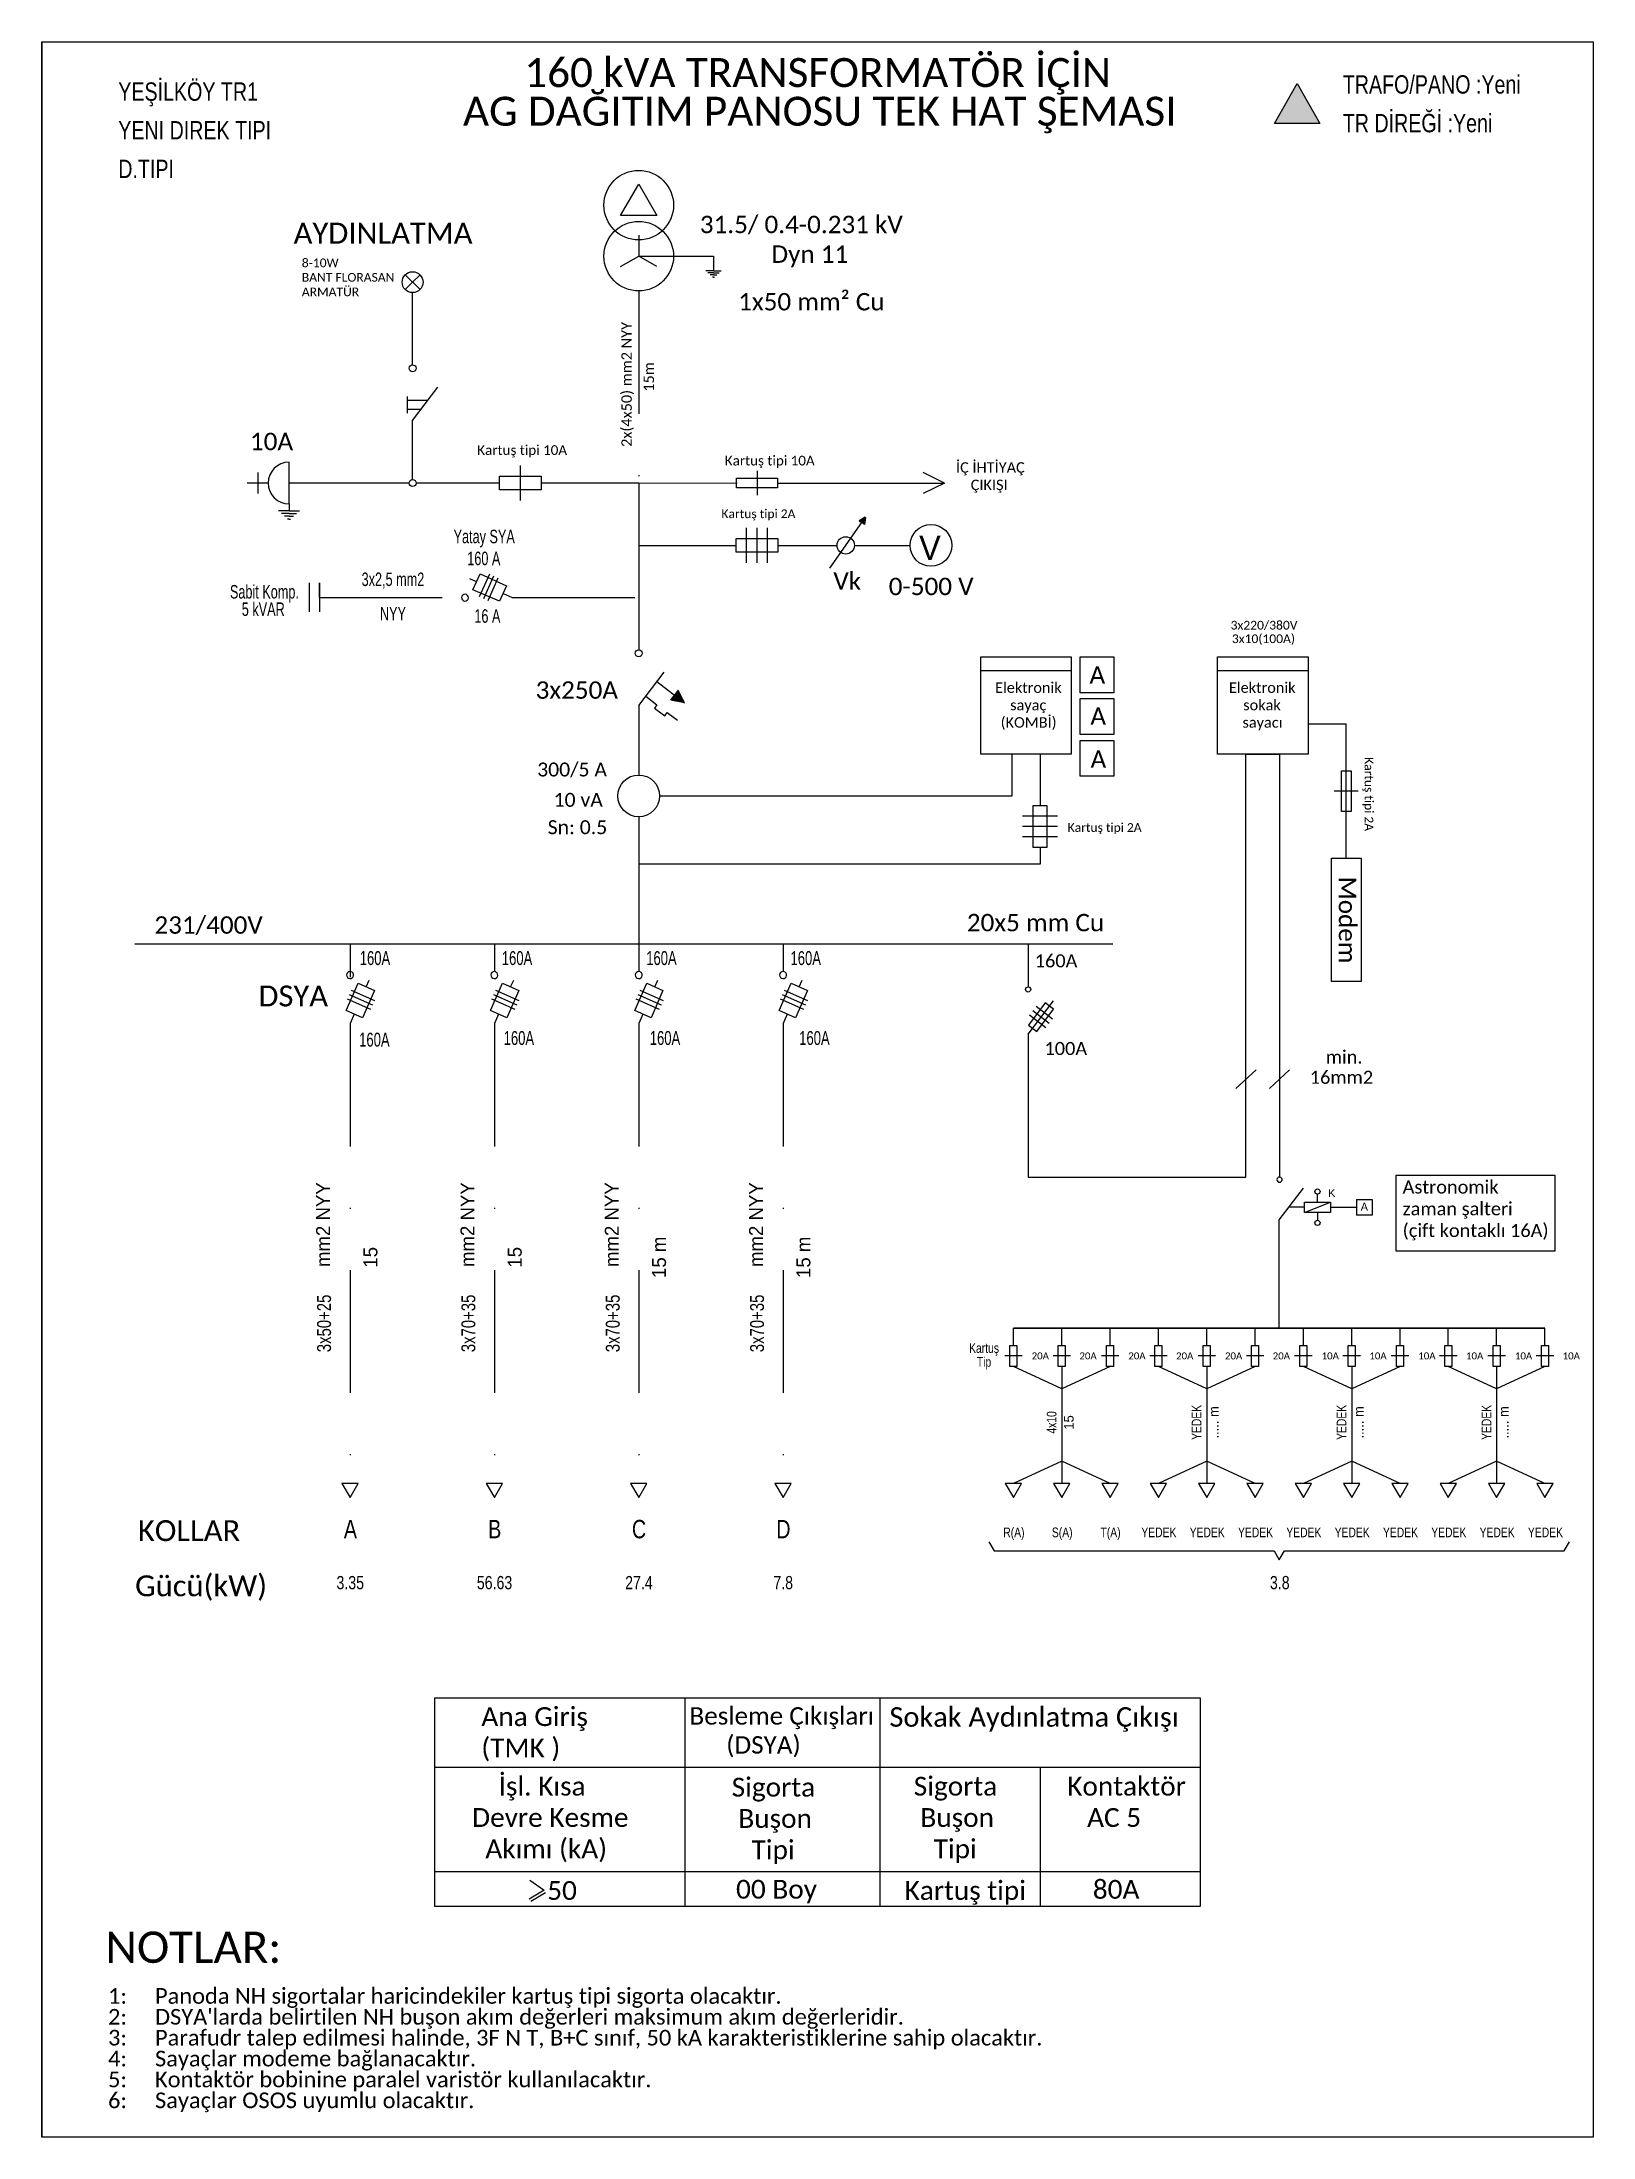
# Model space of a CAD drawing. Header units: millimetres. Extents: x -232 to -72, y 22 to 238.
import ezdxf
from ezdxf.enums import TextEntityAlignment as Align

# ---------------------------------------------------------------- set-up
doc = ezdxf.new("R2010")
doc.units = ezdxf.units.MM
doc.linetypes.add('DASHDOT', pattern=[25.4, 12.7, -6.35, 0, -6.35])
doc.styles.get("Standard").update_dxf_attribs({"font": 'T_ROMANS'})

msp = doc.modelspace()

# ---------------------------------------------------------------- hatches: boundary and pattern name
h = msp.add_hatch(color=5)
h.dxf.hatch_style = 1
h.paths.add_polyline_path([(-102.44, 233.97), (-104.79, 229.85), (-100.09, 229.85)])

# ---------------------------------------------------------------- linework, layer by layer
at = {"lineweight": 25}
for p, q in [((-232.33, 238.28), (-71.83, 238.28)), ((-232.33, 238.28), (-232.33, 21.5)), ((-71.83, 238.28), (-71.83, 21.5)), ((-172.45, 220.31), (-170.58, 223.55)), ((-170.58, 223.55), (-168.71, 220.31)), ((-168.71, 220.31), (-172.45, 220.31)), ((-170.58, 218.27), (-170.58, 216.11)), ((-172.45, 215.03), (-170.58, 216.11)), ((-170.58, 216.11), (-162.84, 216.11)), ((-168.71, 215.03), (-170.58, 216.11)), ((-162.84, 216.11), (-162.84, 214.6)), ((-193.21, 212.65), (-194.74, 214.18)), ((-193.98, 213.42), (-194.74, 212.65)), ((-193.98, 213.42), (-193.21, 214.18)), ((-162.84, 214.6), (-163.65, 214.6)), ((-162.84, 214.38), (-163.42, 214.38)), ((-162.84, 214.17), (-163.19, 214.17)), ((-162.84, 213.95), (-162.96, 213.95)), ((-162.84, 214.6), (-162.04, 214.6)), ((-162.84, 214.6), (-162.04, 214.6)), ((-162.84, 214.38), (-162.27, 214.38)), ((-162.84, 214.17), (-162.5, 214.17)), ((-162.84, 213.95), (-162.73, 213.95)), ((-193.98, 204.88), (-193.98, 212.34)), ((-193.98, 199.12), (-191.36, 202.56)), ((-194.54, 201.59), (-194.54, 199.86)), ((-192.4, 201.19), (-194.54, 201.19)), ((-193.12, 200.24), (-194.54, 200.24)), ((-193.98, 193), (-193.98, 199.12)), ((-210, 193.72), (-210, 191.56)), ((-206.76, 190.48), (-206.76, 194.8)), ((-184.98, 191.92), (-184.98, 193.36)), ((-184.98, 193.36), (-180.66, 193.36)), ((-182.82, 190.84), (-182.82, 194.44)), ((-182.82, 191.92), (-182.82, 193.36)), ((-180.66, 193.36), (-180.66, 191.92)), ((-208.92, 192.64), (-211.08, 192.64)), ((-194.34, 192.64), (-206.76, 192.64)), ((-184.98, 192.64), (-193.62, 192.64)), ((-180.66, 191.92), (-184.98, 191.92)), ((-170.58, 192.64), (-180.66, 192.64)), ((-170.58, 192.64), (-170.58, 186.19)), ((-206.76, 189.77), (-207.84, 189.77)), ((-206.76, 189.48), (-207.53, 189.48)), ((-206.76, 189.2), (-207.22, 189.2)), ((-206.76, 188.91), (-206.91, 188.91)), ((-206.76, 190.48), (-206.76, 189.77)), ((-206.76, 189.77), (-205.68, 189.77)), ((-206.76, 189.77), (-205.68, 189.77)), ((-206.76, 189.48), (-205.99, 189.48)), ((-206.76, 189.2), (-206.3, 189.2)), ((-206.76, 188.91), (-206.6, 188.91)), ((-147.15, 189.1), (-147.78, 188.74)), ((-147.78, 188.74), (-147.5, 188.55)), ((-147.1, 189.06), (-147.23, 188.35)), ((-160.5, 185.47), (-160.5, 186.91)), ((-160.5, 186.91), (-156.18, 186.91)), ((-159.42, 184.39), (-159.42, 187.99)), ((-158.34, 184.39), (-158.34, 187.99)), ((-158.34, 185.47), (-158.34, 186.91)), ((-157.26, 184.39), (-157.26, 187.99)), ((-156.18, 186.91), (-156.18, 185.47)), ((-150.81, 183.83), (-147.5, 188.55)), ((-147.23, 188.35), (-147.5, 188.55)), ((-170.58, 186.19), (-160.5, 186.19)), ((-156.18, 185.47), (-160.5, 185.47)), ((-156.18, 186.19), (-150.06, 186.19)), ((-148.26, 186.19), (-142.5, 186.19)), ((-135.18, 174.67), (-125.82, 174.67)), ((-135.18, 164.59), (-135.18, 174.67)), ((-125.82, 174.67), (-125.82, 164.59)), ((-110.69, 174.67), (-101.33, 174.67)), ((-110.69, 164.59), (-110.69, 174.67)), ((-101.33, 174.67), (-101.33, 164.59)), ((-170.58, 169.63), (-167.96, 173.06)), ((-168.71, 172.09), (-165.84, 169.9)), ((-135.18, 173.23), (-125.82, 173.23)), ((-110.69, 173.23), (-101.33, 173.23)), ((-169.85, 170.58), (-168.69, 169.7)), ((-168.69, 169.7), (-168.94, 169.36)), ((-168.94, 169.36), (-167.88, 168.57)), ((-167.27, 170.18), (-166.88, 170.7)), ((-165.84, 169.9), (-167.27, 170.18)), ((-166.49, 171.21), (-166.88, 170.7)), ((-165.84, 169.9), (-166.49, 171.21)), ((-167.88, 168.57), (-167.63, 168.89)), ((-167.63, 168.89), (-166.57, 168.09)), ((-125.82, 164.59), (-135.18, 164.59)), ((-131.94, 160.27), (-131.94, 164.59)), ((-129.06, 164.59), (-129.06, 159.26)), ((-101.33, 164.59), (-110.69, 164.59)), ((-129.78, 154.94), (-129.78, 159.26)), ((-129.78, 159.26), (-128.34, 159.26)), ((-128.34, 159.26), (-128.34, 154.94)), ((-127.26, 158.18), (-130.86, 158.18)), ((-127.26, 157.1), (-130.86, 157.1)), ((-128.34, 157.1), (-129.78, 157.1)), ((-127.26, 156.02), (-130.86, 156.02)), ((-128.34, 154.94), (-129.78, 154.94)), ((-129.06, 154.94), (-129.06, 153.19)), ((-129.06, 153.19), (-170.58, 153.19)), ((-200.44, 144.97), (-200.44, 142.09)), ((-200.44, 144.39), (-200.44, 141.51)), ((-185.51, 144.97), (-185.51, 142.09)), ((-170.58, 144.97), (-170.58, 142.09)), ((-155.65, 144.97), (-155.65, 142.09)), ((-130.29, 144.97), (-130.29, 140.51)), ((-198.77, 140.51), (-198.46, 141.2)), ((-183.84, 140.51), (-183.52, 141.2)), ((-168.9, 140.51), (-168.59, 141.2)), ((-153.97, 140.51), (-153.66, 141.2)), ((-200.74, 139.27), (-198.33, 138.2)), ((-200.54, 139.73), (-198.13, 138.65)), ((-200.34, 140.18), (-197.93, 139.1)), ((-185.81, 139.27), (-183.4, 138.2)), ((-185.61, 139.73), (-183.2, 138.65)), ((-185.41, 140.18), (-183, 139.1)), ((-170.88, 139.27), (-168.47, 138.2)), ((-170.68, 139.73), (-168.27, 138.65)), ((-170.48, 140.18), (-168.06, 139.1)), ((-155.95, 139.27), (-153.53, 138.2)), ((-155.74, 139.73), (-153.33, 138.65)), ((-155.54, 140.18), (-153.13, 139.1)), ((-130.3, 135.61), (-127.68, 139.05)), ((-128.51, 138.85), (-130.26, 136.56)), ((-127.65, 138.19), (-128.51, 138.85)), ((-200.01, 137.68), (-200.44, 136.71)), ((-185.08, 137.68), (-185.51, 136.71)), ((-170.14, 137.68), (-170.58, 136.71)), ((-155.21, 137.68), (-155.65, 136.71)), ((-128.44, 136.26), (-130.16, 137.57)), ((-128.1, 136.72), (-129.81, 138.03)), ((-127.75, 137.18), (-129.46, 138.49)), ((-129.4, 135.9), (-127.65, 138.19)), ((-130.26, 136.56), (-129.4, 135.9)), ((-104.31, 116.42), (-101.81, 119.67)), ((-101.7, 117.71), (-103.32, 117.71)), ((-101.7, 118.25), (-99, 118.25)), ((-101.7, 117.17), (-101.7, 118.25)), ((-101.7, 117.17), (-99, 118.25)), ((-99, 117.17), (-101.7, 117.17)), ((-100.35, 118.25), (-100.35, 119.06)), ((-100.35, 117.17), (-100.35, 116.36)), ((-99, 118.25), (-99, 117.17)), ((-99, 117.71), (-96.3, 117.71)), ((-96.3, 118.52), (-94.68, 118.52)), ((-96.3, 118.52), (-96.3, 116.9)), ((-94.68, 118.52), (-94.68, 116.9)), ((-104.31, 105.19, 0.31), (-104.31, 116.42)), ((-94.68, 116.9), (-96.3, 116.9)), ((-131.81, 103.4, 0.31), (-131.81, 105.19, 0.31)), ((-126.81, 105.19, 0.31), (-131.81, 105.19, 0.31)), ((-121.81, 105.19, 0.31), (-126.81, 105.19, 0.31)), ((-126.81, 103.4, 0.31), (-126.81, 105.19, 0.31)), ((-116.81, 105.19, 0.31), (-121.81, 105.19, 0.31)), ((-121.81, 103.4, 0.31), (-121.81, 105.19, 0.31)), ((-111.81, 105.19, 0.31), (-116.81, 105.19, 0.31)), ((-116.81, 103.4, 0.31), (-116.81, 105.19, 0.31)), ((-111.81, 103.4, 0.31), (-111.81, 105.19, 0.31)), ((-106.81, 105.19, 0.31), (-111.81, 105.19, 0.31)), ((-101.81, 105.19, 0.31), (-106.81, 105.19, 0.31)), ((-106.81, 103.4, 0.31), (-106.81, 105.19, 0.31)), ((-96.81, 105.19, 0.31), (-101.81, 105.19, 0.31)), ((-101.81, 103.4, 0.31), (-101.81, 105.19, 0.31)), ((-91.81, 105.19, 0.31), (-96.81, 105.19, 0.31)), ((-96.81, 103.4, 0.31), (-96.81, 105.19, 0.31)), ((-91.81, 103.4, 0.31), (-91.81, 105.19, 0.31)), ((-86.81, 105.19, 0.31), (-91.81, 105.19, 0.31)), ((-81.81, 105.19, 0.31), (-86.81, 105.19, 0.31)), ((-86.81, 103.4, 0.31), (-86.81, 105.19, 0.31)), ((-76.81, 105.19, 0.31), (-81.81, 105.19, 0.31)), ((-81.81, 103.4, 0.31), (-81.81, 105.19, 0.31)), ((-76.81, 103.4, 0.31), (-76.81, 105.19, 0.31)), ((-130.91, 102.32, 0.31), (-132.71, 102.32, 0.31)), ((-132.17, 101.24, 0.31), (-132.17, 103.4, 0.31)), ((-132.17, 103.4, 0.31), (-131.45, 103.4, 0.31)), ((-131.45, 102.32, 0.31), (-132.17, 102.32, 0.31)), ((-131.45, 103.4, 0.31), (-131.45, 101.24, 0.31)), ((-125.91, 102.32, 0.31), (-127.71, 102.32, 0.31)), ((-127.17, 101.24, 0.31), (-127.17, 103.4, 0.31)), ((-127.17, 103.4, 0.31), (-126.45, 103.4, 0.31)), ((-126.45, 102.32, 0.31), (-127.17, 102.32, 0.31)), ((-126.45, 103.4, 0.31), (-126.45, 101.24, 0.31)), ((-120.91, 102.32, 0.31), (-122.71, 102.32, 0.31)), ((-122.17, 101.24, 0.31), (-122.17, 103.4, 0.31)), ((-122.17, 103.4, 0.31), (-121.45, 103.4, 0.31)), ((-121.45, 102.32, 0.31), (-122.17, 102.32, 0.31)), ((-121.45, 103.4, 0.31), (-121.45, 101.24, 0.31)), ((-115.91, 102.32, 0.31), (-117.71, 102.32, 0.31)), ((-117.17, 101.24, 0.31), (-117.17, 103.4, 0.31)), ((-117.17, 103.4, 0.31), (-116.45, 103.4, 0.31)), ((-116.45, 102.32, 0.31), (-117.17, 102.32, 0.31)), ((-116.45, 103.4, 0.31), (-116.45, 101.24, 0.31)), ((-110.91, 102.32, 0.31), (-112.71, 102.32, 0.31)), ((-112.17, 101.24, 0.31), (-112.17, 103.4, 0.31)), ((-112.17, 103.4, 0.31), (-111.45, 103.4, 0.31)), ((-111.45, 102.32, 0.31), (-112.17, 102.32, 0.31)), ((-111.45, 103.4, 0.31), (-111.45, 101.24, 0.31)), ((-105.91, 102.32, 0.31), (-107.71, 102.32, 0.31)), ((-107.17, 101.24, 0.31), (-107.17, 103.4, 0.31)), ((-107.17, 103.4, 0.31), (-106.45, 103.4, 0.31)), ((-106.45, 102.32, 0.31), (-107.17, 102.32, 0.31)), ((-106.45, 103.4, 0.31), (-106.45, 101.24, 0.31)), ((-100.91, 102.32, 0.31), (-102.71, 102.32, 0.31)), ((-102.17, 101.24, 0.31), (-102.17, 103.4, 0.31)), ((-102.17, 103.4, 0.31), (-101.45, 103.4, 0.31)), ((-101.45, 102.32, 0.31), (-102.17, 102.32, 0.31)), ((-101.45, 103.4, 0.31), (-101.45, 101.24, 0.31)), ((-95.91, 102.32, 0.31), (-97.71, 102.32, 0.31)), ((-97.17, 101.24, 0.31), (-97.17, 103.4, 0.31)), ((-97.17, 103.4, 0.31), (-96.45, 103.4, 0.31)), ((-96.45, 102.32, 0.31), (-97.17, 102.32, 0.31)), ((-96.45, 103.4, 0.31), (-96.45, 101.24, 0.31)), ((-90.91, 102.32, 0.31), (-92.71, 102.32, 0.31)), ((-92.17, 101.24, 0.31), (-92.17, 103.4, 0.31)), ((-92.17, 103.4, 0.31), (-91.45, 103.4, 0.31)), ((-91.45, 102.32, 0.31), (-92.17, 102.32, 0.31)), ((-91.45, 103.4, 0.31), (-91.45, 101.24, 0.31)), ((-85.91, 102.32, 0.31), (-87.71, 102.32, 0.31)), ((-87.17, 101.24, 0.31), (-87.17, 103.4, 0.31)), ((-87.17, 103.4, 0.31), (-86.45, 103.4, 0.31)), ((-86.45, 102.32, 0.31), (-87.17, 102.32, 0.31)), ((-86.45, 103.4, 0.31), (-86.45, 101.24, 0.31)), ((-80.91, 102.32, 0.31), (-82.71, 102.32, 0.31)), ((-82.17, 101.24, 0.31), (-82.17, 103.4, 0.31)), ((-82.17, 103.4, 0.31), (-81.45, 103.4, 0.31)), ((-81.45, 102.32, 0.31), (-82.17, 102.32, 0.31)), ((-81.45, 103.4, 0.31), (-81.45, 101.24, 0.31)), ((-75.91, 102.32, 0.31), (-77.71, 102.32, 0.31)), ((-77.17, 101.24, 0.31), (-77.17, 103.4, 0.31)), ((-77.17, 103.4, 0.31), (-76.45, 103.4, 0.31)), ((-76.45, 102.32, 0.31), (-77.17, 102.32, 0.31)), ((-76.45, 103.4, 0.31), (-76.45, 101.24, 0.31)), ((-131.45, 101.24, 0.31), (-132.17, 101.24, 0.31)), ((-126.45, 101.24, 0.31), (-127.17, 101.24, 0.31)), ((-121.45, 101.24, 0.31), (-122.17, 101.24, 0.31)), ((-116.45, 101.24, 0.31), (-117.17, 101.24, 0.31)), ((-111.45, 101.24, 0.31), (-112.17, 101.24, 0.31)), ((-106.45, 101.24, 0.31), (-107.17, 101.24, 0.31)), ((-101.45, 101.24, 0.31), (-102.17, 101.24, 0.31)), ((-96.45, 101.24, 0.31), (-97.17, 101.24, 0.31)), ((-91.45, 101.24, 0.31), (-92.17, 101.24, 0.31)), ((-86.45, 101.24, 0.31), (-87.17, 101.24, 0.31)), ((-81.45, 101.24, 0.31), (-82.17, 101.24, 0.31)), ((-76.45, 101.24, 0.31), (-77.17, 101.24, 0.31)), ((-191.68, 66.95), (-112.48, 66.95)), ((-191.68, 45.35), (-191.68, 66.95)), ((-165.76, 45.35), (-165.76, 66.95)), ((-145.6, 45.35), (-145.6, 66.95)), ((-112.48, 66.95), (-112.48, 45.35)), ((-112.48, 59.75), (-191.68, 59.75)), ((-129.04, 59.75), (-129.04, 45.35)), ((-112.48, 48.95), (-191.68, 48.95)), ((-181.85, 48.08), (-180.36, 47.05)), ((-180.36, 47.05), (-181.91, 46.13)), ((-180.21, 46.78), (-181.75, 45.87)), ((-112.48, 45.35), (-191.68, 45.35)), ((-71.83, 21.5), (-232.33, 21.5))]:
    msp.add_line(p, q, dxfattribs=at)
at = {"linetype": 'DASHDOT', "lineweight": 25}
for p, q in [((-170.58, 212.51), (-170.58, 192.64)), ((-200.44, 136.71), (-200.44, 89.14, -0.81)), ((-185.51, 136.71), (-185.51, 89.14, -0.81)), ((-170.58, 136.71), (-170.58, 89.14, -0.81)), ((-155.65, 136.71), (-155.65, 89.14, -0.81)), ((-126.81, 101.24, 0.31), (-126.81, 89.14, 0.31)), ((-111.81, 101.24, 0.31), (-111.81, 89.14, 0.31)), ((-96.81, 101.24, 0.31), (-96.81, 89.14, 0.31)), ((-81.81, 101.24, 0.31), (-81.81, 89.14, 0.31))]:
    msp.add_line(p, q, dxfattribs=at)
at = {"lineweight": 25, "ltscale": 15}
for p, q in [((-158.34, 193.89), (-158.34, 191.4)), ((-96.13, 160.76), (-98.61, 160.76)), ((-108.8, 129.98), (-106.71, 131.93)), ((-105.32, 129.98), (-103.23, 131.93))]:
    msp.add_line(p, q, dxfattribs=at)
at = {"lineweight": 25, "ltscale": 5}
for p, q in [((-170.58, 186.19), (-170.58, 175.39)), ((-170.58, 169.63), (-170.58, 162.43)), ((-170.58, 158.11), (-170.58, 144.97)), ((-222.72, 144.97), (-121.54, 144.97))]:
    msp.add_line(p, q, dxfattribs=at)
at = {"color": 1, "lineweight": 25}
for p, q in [((-204.68, 182.3), (-204.68, 180.8)), ((-203.62, 180.8), (-203.62, 182.3)), ((-203.62, 182.3), (-203.62, 180.8)), ((-187.36, 182.42), (-188.04, 182.72)), ((-187.04, 180.89), (-185.99, 183.23)), ((-186.6, 180.69), (-185.56, 183.04)), ((-186.17, 180.5), (-185.12, 182.84)), ((-204.68, 180.8), (-204.68, 179.3)), ((-203.62, 180.8), (-203.62, 179.3)), ((-184.62, 181.21), (-183.68, 180.79))]:
    msp.add_line(p, q, dxfattribs=at)
at = {"color": 1, "linetype": 'DASHDOT', "lineweight": 25}
for p, q in [((-203.62, 180.8), (-189.01, 180.8)), ((-183.68, 180.79), (-170.58, 180.79))]:
    msp.add_line(p, q, dxfattribs=at)
for p, q in [((-97.37, 153.81), (-97.37, 167.71)), ((-107.75, 164.59), (-104.27, 164.59))]:
    msp.add_line(p, q)
at = {"lineweight": 25}
msp.add_lwpolyline([(-232.33, 238.28), (-71.83, 238.28), (-71.83, 21.5), (-232.33, 21.5), (-232.33, 238.28)], dxfattribs=at)
at = {"color": 5}
msp.add_lwpolyline([(-104.79, 229.85), (-102.44, 233.97), (-100.09, 229.85)], close=True, dxfattribs=at)
at = {"lineweight": 25, "ltscale": 15}
for points in [[(-160.46, 193.16), (-156.22, 193.16), (-156.22, 192.13), (-160.46, 192.13)], [(-124.89, 174.65), (-121.43, 174.65), (-121.43, 170.94), (-124.89, 170.94)], [(-124.89, 170.33), (-121.43, 170.33), (-121.43, 166.62), (-124.89, 166.62)], [(-124.89, 166.01), (-121.43, 166.01), (-121.43, 162.3), (-124.89, 162.3)], [(-96.86, 162.88), (-96.86, 158.64), (-97.88, 158.64), (-97.88, 162.88)], [(-95.83, 153.81), (-95.83, 141.08), (-98.9, 141.08), (-98.9, 153.81)]]:
    msp.add_lwpolyline(points, close=True, dxfattribs=at)
for points in [[(-138.94, 192.64), (-141.15, 193.73)], [(-170.58, 192.64), (-160.38, 192.65)], [(-156.22, 192.64), (-138.94, 192.64)], [(-138.94, 192.64), (-141.15, 191.55)], [(-101.33, 167.71), (-97.37, 167.71)]]:
    msp.add_lwpolyline(points, dxfattribs=at)
at = {"color": 1, "lineweight": 25, "flags": 128}
msp.add_lwpolyline([(-187.73, 181.6), (-187, 183.23), (-184.25, 182.02), (-184.98, 180.4)], close=True, dxfattribs=at)
for points in [[(-168.42, 160.27), (-131.94, 160.27), (-131.94, 164.59)], [(-130.3, 135.61), (-130.3, 120.83), (-107.75, 120.83), (-107.75, 164.59), (-107.75, 164.59), (-107.75, 164.59)], [(-104.27, 164.59), (-104.27, 164.59), (-104.27, 164.59), (-104.27, 120.83)]]:
    msp.add_lwpolyline(points)
at = {"lineweight": 25, "flags": 128}
for points in [[(-199.61, 140.88), (-197.93, 140.13), (-199.17, 137.31), (-200.85, 138.06)], [(-184.67, 140.88), (-183, 140.13), (-184.24, 137.31), (-185.91, 138.06)], [(-169.74, 140.88), (-168.07, 140.13), (-169.31, 137.31), (-170.98, 138.06)], [(-154.81, 140.88), (-153.13, 140.13), (-154.37, 137.31), (-156.05, 138.06)]]:
    msp.add_lwpolyline(points, close=True, dxfattribs=at)
at = {"lineweight": 25, "ltscale": 15, "elevation": -0.31}
msp.add_lwpolyline([(-92.21, 121.02), (-75.8, 121.02), (-75.8, 113.15), (-92.21, 113.15)], close=True, dxfattribs=at)
at = {"lineweight": 25}
for points, elevation in [([(-131.81, 105.19), (-76.81, 105.19)], 0.31), ([(-134.34, 83.08), (-133.81, 82.16), (-104.84, 82.16), (-104.31, 81.23), (-103.77, 82.16), (-74.81, 82.16), (-74.27, 83.08)], 0.48)]:
    msp.add_lwpolyline(points, dxfattribs=dict(at, elevation=elevation))
at = {"linetype": 'DASHDOT', "lineweight": 25, "elevation": 0.31}
for points in [[(-121.81, 101.24), (-126.81, 98.92), (-131.81, 101.24)], [(-106.81, 101.24), (-111.81, 98.92), (-116.81, 101.24)], [(-91.81, 101.24), (-96.81, 98.92), (-101.81, 101.24)], [(-76.81, 101.24), (-81.81, 98.92), (-86.81, 101.24)], [(-121.81, 89.14), (-126.81, 91.45), (-131.81, 89.14)], [(-106.81, 89.14), (-111.81, 91.45), (-116.81, 89.14)], [(-91.81, 89.14), (-96.81, 91.45), (-101.81, 89.14)], [(-76.81, 89.14), (-81.81, 91.45), (-86.81, 89.14)]]:
    msp.add_lwpolyline(points, dxfattribs=at)
at = {"lineweight": 25, "flags": 128}
for points, elevation in [([(-200.44, 87.67), (-199.6, 89.14), (-201.29, 89.14)], -0.81), ([(-185.51, 87.67), (-184.67, 89.14), (-186.36, 89.14)], -0.81), ([(-170.58, 87.67), (-169.73, 89.14), (-171.42, 89.14)], -0.81), ([(-155.65, 87.67), (-154.8, 89.14), (-156.49, 89.14)], -0.81), ([(-131.81, 87.67), (-130.96, 89.14), (-132.65, 89.14)], 0.31), ([(-126.81, 87.67), (-125.96, 89.14), (-127.65, 89.14)], 0.31), ([(-121.81, 87.67), (-120.96, 89.14), (-122.65, 89.14)], 0.31), ([(-116.81, 87.67), (-115.96, 89.14), (-117.65, 89.14)], 0.31), ([(-111.81, 87.67), (-110.96, 89.14), (-112.65, 89.14)], 0.31), ([(-106.81, 87.67), (-105.96, 89.14), (-107.65, 89.14)], 0.31), ([(-101.81, 87.67), (-100.96, 89.14), (-102.65, 89.14)], 0.31), ([(-96.81, 87.67), (-95.96, 89.14), (-97.65, 89.14)], 0.31), ([(-91.81, 87.67), (-90.96, 89.14), (-92.65, 89.14)], 0.31), ([(-86.81, 87.67), (-85.96, 89.14), (-87.65, 89.14)], 0.31), ([(-81.81, 87.67), (-80.96, 89.14), (-82.65, 89.14)], 0.31), ([(-76.81, 87.67), (-75.96, 89.14), (-77.65, 89.14)], 0.31)]:
    msp.add_lwpolyline(points, close=True, dxfattribs=dict(at, elevation=elevation))
at = {"color": 7, "lineweight": 25}
for centre, radius in [((-170.58, 221.39), 3.6), ((-170.58, 216.11), 3.6), ((-193.98, 213.42), 1.08), ((-193.98, 204.52), 0.36), ((-193.98, 192.64), 0.36), ((-149.16, 186.19), 0.9), ((-140.34, 186.19), 2.16), ((-170.58, 175.03), 0.36), ((-170.58, 160.27), 2.16), ((-130.29, 140.24), 0.27), ((-100.35, 119.33), 0.27), ((-100.35, 116.09), 0.27)]:
    msp.add_circle(centre, radius, dxfattribs=at)
at = {"lineweight": 25}
for centre, radius, start, end in [((-206.76, 192.64), 2.16, 90, 270), ((-200.45, 141.73), 0.36, 66.5127, 61.6813), ((-185.52, 141.73), 0.36, 66.5127, 61.6813), ((-170.58, 141.73), 0.36, 66.5127, 61.6813), ((-155.65, 141.73), 0.36, 66.5127, 61.6813), ((-104.27, 120.56), 0.27, 90, 84.227)]:
    msp.add_arc(centre, radius, start, end, dxfattribs=at)
at = {"color": 1, "lineweight": 25}
msp.add_arc((-188.56, 180.78), 0.35, 156.5127, 151.6813, dxfattribs=at)
at = {"lineweight": 25}
for points in [[(-147.5, 188.55), (-147.78, 188.74), (-147.09, 189.13)], [(-147.5, 188.55), (-147.23, 188.35), (-147.09, 189.13)], [(-166.88, 170.7), (-167.27, 170.18), (-165.84, 169.9)], [(-166.88, 170.7), (-166.49, 171.21), (-165.84, 169.9)]]:
    msp.add_solid(points, dxfattribs=at)

# ---------------------------------------------------------------- texts
at = {"linetype": 'ByBlock', "width": 0.8}
for s, p in [('YEŞİLKÖY TR1', (-224.43, 232.19)), ('TRAFO/PANO :Yeni', (-97.73, 232.93)), ('YENI DIREK TIPI', (-224.43, 228.19)), ('TR DİREĞİ :Yeni', (-97.73, 228.93)), ('D.TIPI', (-224.43, 224.19))]:
    msp.add_text(s, height=1.9, dxfattribs=at).set_placement(p)
at = {"color": 1, "linetype": 'ByBlock', "lineweight": 25, "width": 0.7}
for s, height, p in [('Yatay SYA', 1.4, (-186.57, 186.41, -1.4)), ('160 A', 1.4, (-186.61, 184.14, -1.4)), ('Sabit Komp.', 1.4, (-209.31, 180.69)), ('3x2,5 mm2', 1.4, (-196.01, 181.98, -2.8)), (' 5 kVAR', 1.4, (-209.61, 178.89)), ('NYY', 1.4, (-196.01, 178.43, -2.8)), ('16 A', 1.4, (-186.24, 178.18, -1.4)), ('160A', 1.44, (-197.87, 142.77, -1.44)), ('160A', 1.44, (-183.17, 142.77, -1.44)), ('160A', 1.44, (-168.23, 142.77, -1.44)), ('160A', 1.44, (-153.3, 142.77, -1.44)), ('160A', 1.44, (-197.93, 134.33, -1.44)), ('160A', 1.44, (-182.98, 134.5, -1.44)), ('160A', 1.44, (-167.86, 134.5, -1.44)), ('160A', 1.44, (-152.4, 134.5, -1.44))]:
    msp.add_text(s, height=height, dxfattribs=at).set_placement(p, align=Align.CENTER)
at = {"linetype": 'ByBlock', "lineweight": 25}
for s, height, p in [('mm2 NYY', 1.44, (-202.52, 115.91, -11.26)), ('mm2 NYY', 1.44, (-187.58, 115.91, -11.26)), ('mm2 NYY', 1.44, (-172.65, 115.91, -11.26)), ('mm2 NYY', 1.44, (-157.72, 115.91, -11.26)), ('15', 1.44, (-197.62, 112.53, -1.44)), ('15', 1.44, (-182.69, 112.53, -1.44)), ('15 m', 1.44, (-167.76, 112.53, -1.44)), ('15 m', 1.44, (-152.82, 112.53, -1.44)), ('15', 1, (-125.58, 95.45, -1.13)), ('..... m', 1, (-110.58, 95.45, -1.13)), ('..... m', 1, (-95.58, 95.45, -1.13)), ('..... m', 1, (-80.58, 95.45, -1.13))]:
    msp.add_text(s, height=height, rotation=90, dxfattribs=at).set_placement(p, align=Align.CENTER)
at = {"linetype": 'ByBlock', "lineweight": 25, "width": 0.8}
for s, height, p in [('3x50+25', 1.44, (-202.42, 105.69, -1.44)), ('3x70+35', 1.44, (-187.49, 105.69, -1.44)), ('3x70+35', 1.44, (-172.55, 105.69, -1.44)), ('3x70+35', 1.44, (-157.62, 105.69, -1.44)), ('4x10', 1, (-127.36, 95.45, -1.13)), ('YEDEK', 1, (-112.36, 95.45, -1.13)), ('YEDEK', 1, (-97.36, 95.45, -1.13)), ('YEDEK', 1, (-82.36, 95.45, -1.13))]:
    msp.add_text(s, height=height, rotation=90, dxfattribs=at).set_placement(p, align=Align.CENTER)
for s, height, p in [('Kartuş', 1, (-134.85, 102.64, -1.13)), ('Tip', 1, (-134.85, 101.21, -1.13)), ('A', 1.9, (-200.41, 83.46, -2.25)), ('B', 1.9, (-185.48, 83.46, -2.25)), ('C', 1.9, (-170.55, 83.46, -2.25)), ('D', 1.9, (-155.61, 83.46, -2.25)), ('R(A)', 1, (-131.76, 83.57, -1.13)), ('S(A)', 1, (-126.76, 83.57, -1.13)), ('T(A)', 1, (-121.76, 83.57, -1.13)), ('YEDEK', 1, (-116.76, 83.57, -1.13)), ('YEDEK', 1, (-111.76, 83.57, -1.13)), ('YEDEK', 1, (-106.76, 83.57, -1.13)), ('YEDEK', 1, (-101.76, 83.57, -1.13)), ('YEDEK', 1, (-96.76, 83.57, -1.13)), ('YEDEK', 1, (-91.76, 83.57, -1.13)), ('YEDEK', 1, (-86.76, 83.57, -1.13)), ('YEDEK', 1, (-81.76, 83.57, -1.13)), ('YEDEK', 1, (-76.76, 83.57, -1.13)), ('3.35', 1.368, (-200.43, 78.19, -2.25)), ('56.63', 1.368, (-185.5, 78.19, -2.25)), ('27.4', 1.368, (-170.56, 78.19, -2.25)), ('7.8', 1.368, (-155.63, 78.19, -2.25)), ('3.8', 1.368, (-104.25, 78.19, -1.13))]:
    msp.add_text(s, height=height, dxfattribs=at).set_placement(p, align=Align.CENTER)
at = {"lineweight": 25, "insert": (-188.77, 240.61), "char_height": 3, "width": 90.1318, "attachment_point": 1, "line_spacing_factor": 0.8}
msp.add_mtext('{\\fCalibri|b0|i0|c162|p34;                 \\P      160\\fCalibri|b0|i0|c0|p34; \\fCalibri|b0|i0|c162|p34;kVA TRANSFORMATÖR İÇİN \\PAG DAĞITIM PANOSU TEK HAT ŞEMASI}', dxfattribs=at)
at = {"lineweight": 25, "ltscale": 0.5, "insert": (-206.29, 219.57), "char_height": 2.16, "width": 13.9901, "attachment_point": 1}
msp.add_mtext('{\\fCalibri|b0|i0|c162|p34;AYDINLATMA}', dxfattribs=at)
at = {"color": 1, "lineweight": 25, "attachment_point": 1}
for s, insert, char_height, width in [('{\\fCalibri|b0|i0|c162|p34;31.5/ 0.4-0.231 kV}', (-164.26, 220.29), 1.8, 31.4695), ('{\\fCalibri|b0|i0|c162|p34;1x50 mm² Cu\\P }', (-160.29, 212.3, 1.44), 1.8, 31.4695), ('{\\fCalibri|b0|i0|c162|p34;160A}', (-129.61, 143.88), 1.35, 10.4926), ('{\\fCalibri|b0|i0|c162|p34;100A}', (-128.6, 134.81), 1.35, 10.4926), ('{\\fCalibri|b0|i0|c162|p34;20A}', (-129.92, 102.69, -1.75), 0.72, 1.861), ('{\\fCalibri|b0|i0|c162|p34;20A}', (-124.98, 102.69, -1.59), 0.72, 1.861), ('{\\fCalibri|b0|i0|c162|p34;20A}', (-119.92, 102.69, -1.75), 0.72, 1.861), ('{\\fCalibri|b0|i0|c162|p34;20A}', (-114.98, 102.69, -1.59), 0.72, 1.861), ('{\\fCalibri|b0|i0|c162|p34;20A}', (-109.92, 102.69, -1.75), 0.72, 1.861), ('{\\fCalibri|b0|i0|c162|p34;20A}', (-104.98, 102.69, -1.59), 0.72, 1.861), ('{\\fCalibri|b0|i0|c162|p34;10A}', (-99.92, 102.69, -1.75), 0.72, 1.861), ('{\\fCalibri|b0|i0|c162|p34;10A}', (-94.98, 102.69, -1.59), 0.72, 1.861), ('{\\fCalibri|b0|i0|c162|p34;10A}', (-89.92, 102.69, -1.75), 0.72, 1.861), ('{\\fCalibri|b0|i0|c162|p34;10A}', (-84.98, 102.69, -1.59), 0.72, 1.861), ('{\\fCalibri|b0|i0|c162|p34;10A}', (-79.92, 102.69, -1.75), 0.72, 1.861), ('{\\fCalibri|b0|i0|c162|p34;10A}', (-74.98, 102.69, -1.59), 0.72, 1.861)]:
    msp.add_mtext(s, dxfattribs=dict(at, insert=insert, char_height=char_height, width=width))
at = {"lineweight": 25, "attachment_point": 1}
for s, insert, char_height, width in [('{\\fCalibri|b0|i0|c0|p34;Dyn\\fCalibri|b0|i0|c162|p34; 11}', (-156.85, 217.22), 1.8, 22.8969), ('{\\fCalibri|b0|i0|c162|p34;8-10W\\PBANT FLORASAN ARMATÜR}', (-205.44, 215.87), 0.9, 10.6599), ('{\\fCalibri|b0|i0|c162|p34;10A}', (-210.81, 197.84), 1.8, 13.9901), ('{\\fCalibri|b0|i0|c162|p34;Kartuş tipi 10A}', (-187.29, 196.55), 1, 10.0357), ('{\\fCalibri|b0|i0|c162|p34;Kartuş tipi 10A}', (-161.67, 195.46), 1, 10.0357), ('{\\fCalibri|b0|i0|c162|p34;İÇ İHTİYAÇ\\P    ÇIKIŞI}', (-137.75, 194.79), 1.08, 7.9939), ('{\\fCalibri|b0|i0|c162|p34;Kartuş tipi 2A}', (-162.02, 189.91), 0.9, 8.0975), ('V', (-141.57, 187.21), 2.52, 0.6801), ('{\\fCalibri|b0|i0|c162|p34;Vk}', (-150.44, 183.39), 1.8, 13.9901), ('{\\fCalibri|b0|i0|c162|p34;0-500 V}', (-144.71, 182.84), 1.8, 13.9901), ('{\\fCalibri|b0|i0|c162|p34;3x220/380V}', (-109.34, 178.38), 0.9, 8.0975), ('{\\fCalibri|b0|i0|c162|p34;3x10(100A)}', (-109.21, 176.98), 0.9, 8.0975), ('{\\fCalibri|b0|i0|c162|p34;A}', (-123.94, 173.69), 1.8, 13.9901), ('{\\fCalibri|b0|i0|c162|p34;3x250A}', (-181.25, 172.12), 1.8, 13.9901), ('\\pi-1.3192;{\\fCalibri|b0|i0|c162|p34;Elektronik \\P\\pi0.24143;sayaç\\P\\pi-0.74178;(KOMBİ)}', (-132.39, 172.01), 1.08, 4.1457), ('\\pi-1.3192;{\\fCalibri|b0|i0|c162|p34;Elektronik \\P\\pi0.16043;sokak \\P\\pi0.081923;sayacı}', (-108.19, 172.01), 1.08, 4.1457), ('{\\fCalibri|b0|i0|c162|p34;A}', (-123.85, 169.43), 1.8, 13.9901), ('{\\fCalibri|b0|i0|c162|p34;A}', (-123.83, 164.98), 1.8, 13.9901), ('{\\fCalibri|b0|i0|c162|p34;300/5 A}', (-181.09, 163.72), 1.44, 13.9901), ('{\\fCalibri|b0|i0|c162|p34;10 vA}', (-179.39, 160.58), 1.44, 13.9901), ('{\\fCalibri|b0|i0|c162|p34;Sn: 0.5}', (-180, 157.75), 1.44, 13.9901), ('{\\fCalibri|b0|i0|c162|p34;Kartuş tipi 2A}', (-126.2, 157.45), 0.9, 8.0975), ('{\\fCalibri|b0|i0|c162|p34;231/400V}', (-220.69, 147.81), 1.8, 13.9901), ('{\\fCalibri|b0|i0|c162|p34;20x5 mm Cu}', (-136.63, 148.06), 1.8, 18.5381), ('{\\fCalibri|b0|i0|c162|p34;DSYA}', (-209.93, 140.65), 2.16, 13.9901), ('\\pi-4.05,l5.4,t5.4;{\\fCalibri|b0|i0|c162|p34;min.}', (-100.84, 133.93), 1.35, 5.9589), ('\\pi-4.05,l5.4,t5.4;{\\fCalibri|b0|i0|c162|p34;16mm2}', (-102.5, 131.83), 1.35, 10.4926), ('{\\f@Arial Unicode MS|b0|i0|c162|p34;K}', (-99.25, 119.58), 0.81, 5.2463), ('{\\fCalibri|b0|i0|c162|p34;Astronomik zaman şalteri \\P(çift kontaklı 16A)}', (-91.54, 120.48, -0.31), 1.35, 15.5214), ('{\\f@Arial Unicode MS|b0|i0|c162|p34;A}', (-95.88, 118.17), 0.81, 5.2463), ('{\\fCalibri|b0|i0|c162|p34;KOLLAR}', (-222.4, 85.33), 2.16, 13.9901), ('{\\fCalibri|b0|i0|c162|p34;Gücü(kW)}', (-222.69, 79.62), 2.16, 14.53), ('{\\fCalibri|b0|i0|c162|p34; Ana Giriş\\P (TMK )}', (-187.55, 65.98), 1.944, 18.0561), ('{\\fCalibri|b0|i0|c162|p34;Besleme Çıkışları\\P      (DSYA)}', (-165.33, 65.98), 1.8, 27.3251), ('{\\fCalibri|b0|i0|c162|p34;Sokak Aydınlatma Çıkışı}', (-144.64, 65.98), 2.016, 31.9043), ('{\\fCalibri|b0|i0|c162|p34;    İşl. Kısa\\PDevre Kesme\\P  Akımı (kA)}', (-187.82, 58.78), 1.944, 27.28), ('{\\fCalibri|b0|i0|c162|p34;  Sigorta\\P   Buşon\\P     Tipi}', (-162.33, 58.68), 1.944, 27.28), ('{\\fCalibri|b0|i0|c162|p34;  Sigorta\\P   Buşon\\P     Tipi}', (-143.49, 58.78), 1.944, 27.28), ('{\\fCalibri|b0|i0|c162|p34; Kontaktör\\P    AC 5}', (-126.93, 58.78), 1.944, 27.28), ('{\\fCalibri|b0|i0|c162|p34;50}', (-180.05, 47.99), 1.944, 27.28), ('\\pt11.664;{\\fCalibri|b0|i0|c162|p34;  00 Boy}', (-161.88, 48.12), 1.944, 27.28), ('{\\fCalibri|b0|i0|c162|p34;Kartuş tipi}', (-143.07, 47.99), 1.944, 27.28), ('{\\fCalibri|b0|i0|c162|p34;   80A}', (-125.65, 48.11), 1.944, 27.28), ('{\\fCalibri|b0|i0|c162|p34;NOTLAR:}', (-225.76, 42.77), 3.24, 20.9851), ('\\pi-4.86,l6.48,t6.48;{\\fCalibri|b0|i0|c162|p34;1:^IPanoda NH sigortalar haricindekiler kartuş tipi sigorta olacaktır.}', (-227.11, 36.92), 1.62, 111.2932), ("\\pi-4.86,l6.48,t6.48;{\\fCalibri|b0|i0|c162|p34;2:^IDSYA'larda belirtilen NH buşon akım değerleri maksimum akım değerleridir.}", (-227.11, 34.76), 1.62, 111.2932), ('\\pi-4.86,l6.48,t6.48;{\\fCalibri|b0|i0|c162|p34;3:^IParafudr talep edilmesi halinde, 3F N T, B+C sınıf, 50 kA karakteristiklerine sahip olacaktır.}', (-227.11, 32.6), 1.62, 111.2932), ('\\pi-4.86,l6.48,t6.48;{\\fCalibri|b0|i0|c162|p34;4:^ISayaçlar modeme bağlanacaktır.}', (-227.11, 30.44), 1.62, 111.2932), ('\\pi-4.86,l6.48,t6.48;{\\fCalibri|b0|i0|c162|p34;5:^IKontaktör bobinine paralel varistör kullanılacaktır.}', (-227.11, 28.28), 1.62, 111.2932), ('\\pi-4.86,l6.48,t6.48;{\\fCalibri|b0|i0|c162|p34;6:^ISayaçlar OSOS uyumlu olacaktır.}', (-227.11, 26.12), 1.62, 111.2932)]:
    msp.add_mtext(s, dxfattribs=dict(at, insert=insert, char_height=char_height, width=width))
for s, insert, char_height, width, rotation in [('{\\fCalibri|b0|i0|c162|p34;2x(4x50) mm2 NYY }', (-172.38, 196.38), 1.08, 15.9211, 90), ('{\\fCalibri|b0|i0|c162|p34;15m}', (-170.08, 202.09), 1.08, 4.1565, 90), ('{\\fCalibri|b0|i0|c162|p34;Kartuş tipi 2A}', (-94.57, 164.28), 0.9, 8.0975, 270), ('{\\fCalibri|b0|i0|c162|p34;Modem}', (-96.34, 151.92), 1.8, 16.1949, 270)]:
    msp.add_mtext(s, dxfattribs=dict(at, insert=insert, char_height=char_height, width=width, rotation=rotation))

doc.saveas('drawing.dxf')
